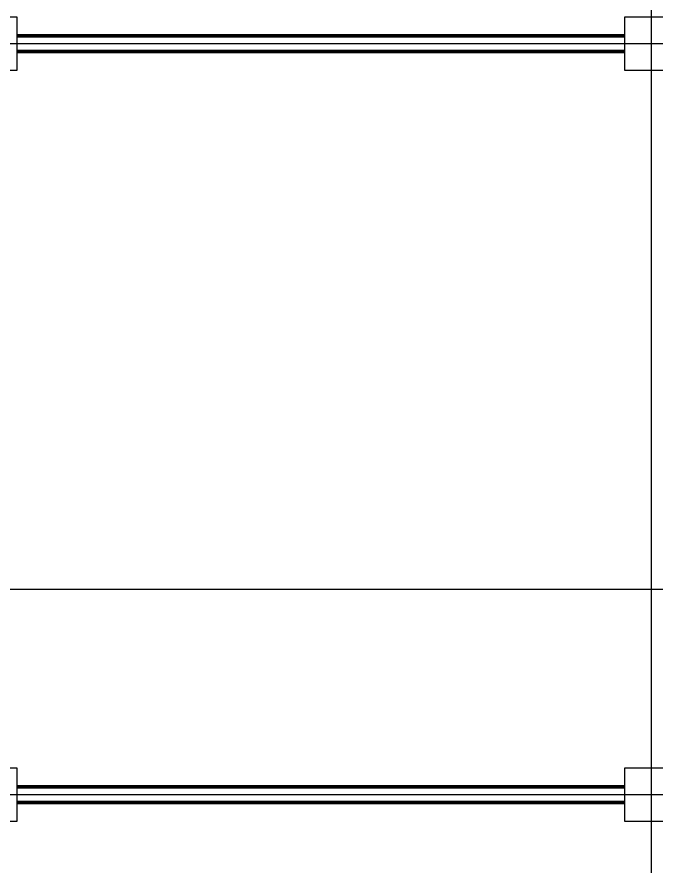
# Model space of a CAD drawing. Header units: millimetres. Extents: x -47382 to 204618, y -51045 to 127155.
# Drawn here: x 20800 to 27950, y 26274 to 35771 of the extents above; entities that cross this region are included whole.
import ezdxf

# ---------------------------------------------------------------- set-up
doc = ezdxf.new("R2010")
doc.units = ezdxf.units.MM
doc.header["$LTSCALE"] = 300
doc.header["$MEASUREMENT"] = 0
doc.linetypes.add('CEN', pattern=[62, 60, -1, 0, -1])
doc.layers.get('0').update_dxf_attribs({"linetype": 'CONTINUOUS'})
for name, color, linetype in [('A-ST-AXIS-CEN', 252, 'CEN'), ('A-ST-COL', 2, 'CONTINUOUS'), ('A-ST-CONC', 2, 'CONTINUOUS'), ('A-WALL-DRY1', 7, 'CONTINUOUS')]:
    doc.layers.add(name, color=color, linetype=linetype)

# ---------------------------------------------------------------- blocks, each defined once
blk = doc.blocks.new('ACT 지상1층구조평면도')
at = {"layer": 'A-ST-COL'}
for points in [[(74981.8, 86216.3), (74981.8, 86816.3), (75581.8, 86816.3), (75581.8, 86216.3), (74981.8, 86216.3)], [(74981.8, 77816.3), (74981.8, 78416.3), (75581.8, 78416.3), (75581.8, 77816.3), (74981.8, 77816.3)]]:
    blk.add_lwpolyline(points, dxfattribs=at)

msp = doc.modelspace()

# ---------------------------------------------------------------- linework, layer by layer
at = {"layer": 'A-ST-AXIS-CEN'}
for p, q in [((27900, 0), (27900, 99371.4)), ((37000, 35471.4), (0, 35471.4)), ((0, 29371.4), (142000, 29371.4)), ((37000, 27071.4), (0, 27071.4))]:
    msp.add_line(p, q, dxfattribs=at)
at = {"layer": 'A-ST-CONC'}
for points in [[(20200, 35771.4), (20800, 35771.4), (20800, 35171.4), (20200, 35171.4), (20200, 35771.4)], [(20200, 27371.4), (20800, 27371.4), (20800, 26771.4), (20200, 26771.4), (20200, 27371.4)]]:
    msp.add_lwpolyline(points, dxfattribs=at)
at = {"layer": 'A-WALL-DRY1'}
for p, q in [((27600, 35571.4), (20800, 35571.4)), ((27600, 35558.9), (20800, 35558.9)), ((27600, 35546.4), (20800, 35546.4)), ((27600, 35396.4), (20800, 35396.4)), ((27600, 35383.9), (20800, 35383.9)), ((27600, 35371.4), (20800, 35371.4)), ((27600, 27171.4), (20800, 27171.4)), ((27600, 27158.9), (20800, 27158.9)), ((27600, 27146.4), (20800, 27146.4)), ((27600, 26996.4), (20800, 26996.4)), ((27600, 26983.9), (20800, 26983.9)), ((27600, 26971.4), (20800, 26971.4))]:
    msp.add_line(p, q, dxfattribs=at)

# ---------------------------------------------------------------- block references
msp.add_blockref('ACT 지상1층구조평면도', (-47381.8, -51044.9))

doc.saveas('drawing.dxf')
